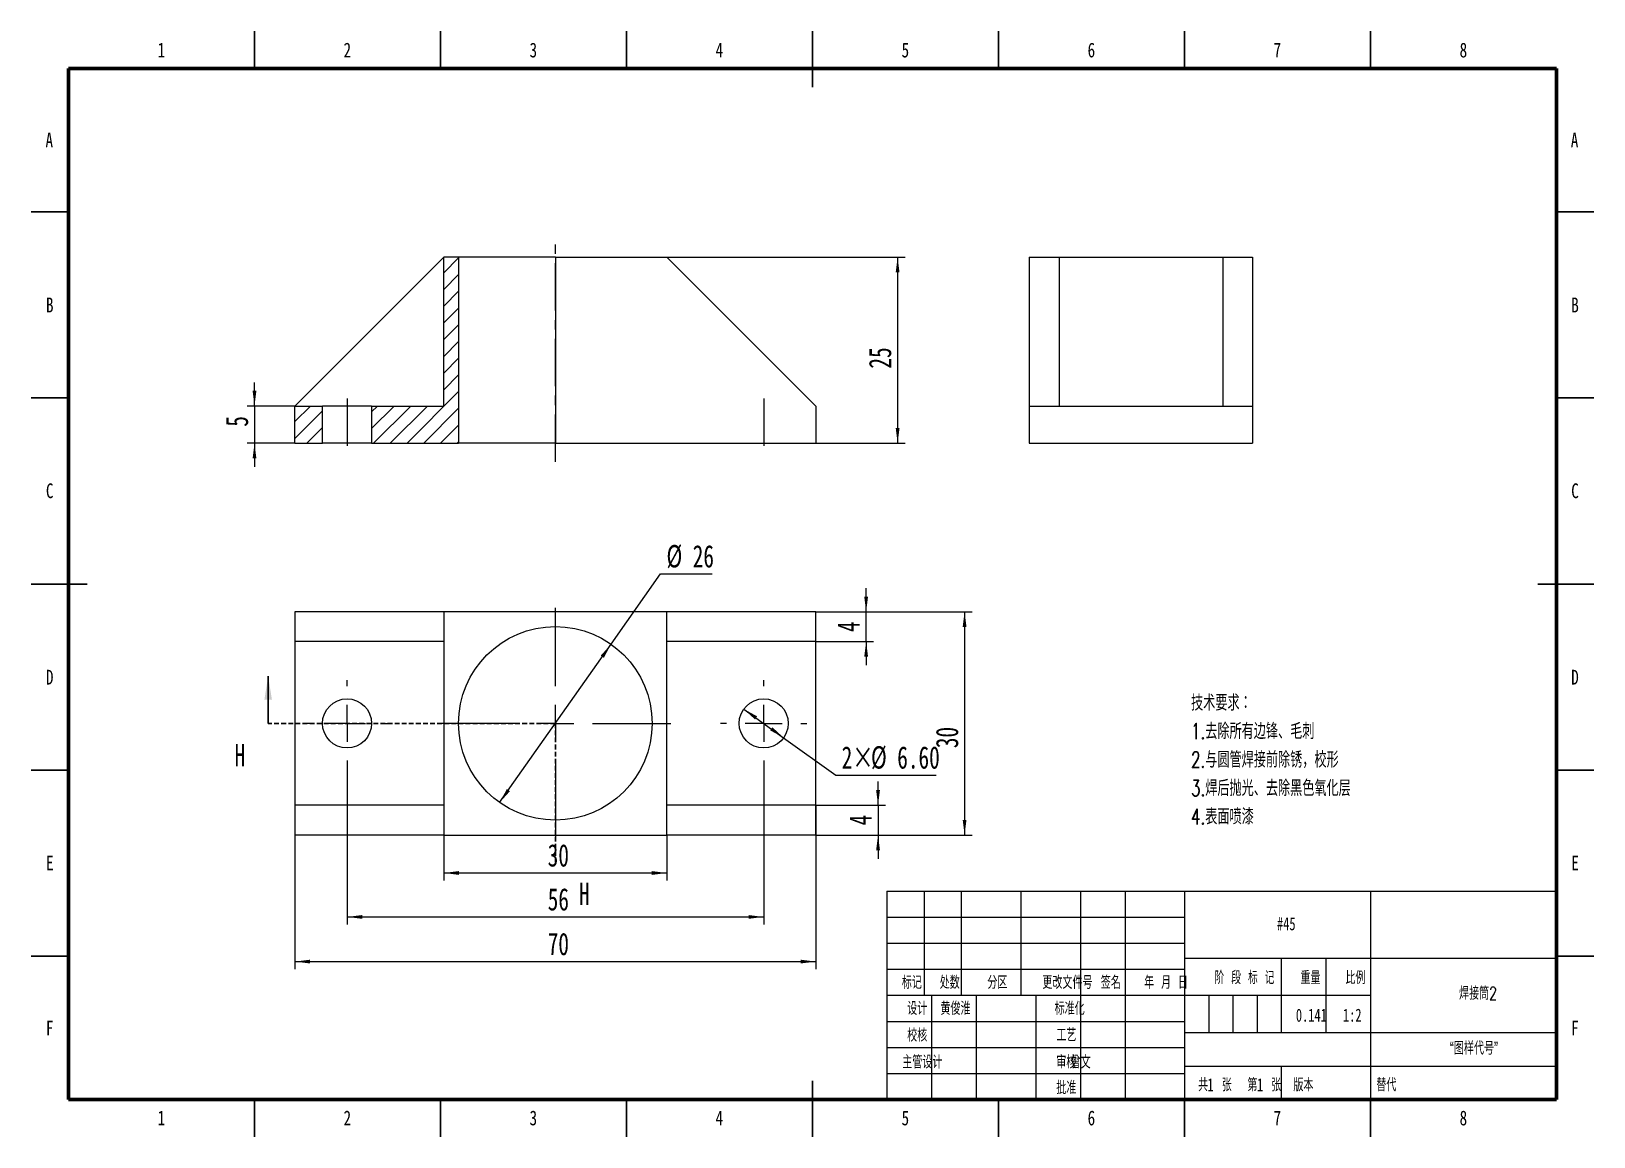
# Paper-space layout '焊接筒2' of a CAD drawing. Header units: millimetres. Extents: x 0 to 420, y 0 to 297.
import ezdxf

# ---------------------------------------------------------------- set-up
doc = ezdxf.new("R2010")
doc.units = ezdxf.units.MM
doc.linetypes.add('CENTERX2', pattern=[20.32, 12.7, -2.54, 2.54, -2.54])
doc.linetypes.add('HIDDEN', pattern=[1.905, 1.27, -0.635])
for name, color, linetype in [('10', 7, 'Continuous'), ('5', 7, 'Continuous'), ('SLD-0', 7, 'Continuous')]:
    doc.layers.add(name, color=color, linetype=linetype)
doc.styles.add('SLDTEXTSTYLE0', font='TXT', dxfattribs={"width": 0.7, "bigfont": 'bigfont'})
doc.styles.add('SLDTEXTSTYLE1', font='TXT', dxfattribs={"width": 0.62, "bigfont": 'bigfont'})
doc.styles.add('SLDTEXTSTYLE2', font='TXT', dxfattribs={"width": 0.614286, "bigfont": 'bigfont'})
doc.styles.add('SLDTEXTSTYLE3', font='TXT', dxfattribs={"width": 0.6, "bigfont": 'bigfont'})
doc.styles.add('SLDTEXTSTYLE4', font='TXT', dxfattribs={"width": 0.7})
doc.styles.add('SLDTEXTSTYLE5', font='TXT', dxfattribs={"width": 0.75})
doc.dimstyles.new('SLDDIMSTYLE16', dxfattribs={"dimtxt": 6, "dimasz": 4.08, "dimexe": 0, "dimexo": 0.0625, "dimgap": 1.5, "dimtad": 2, "dimlfac": 0.5, "dimrnd": 1e-09, "dimzin": 12, "dimdsep": 46, "dimtxsty": 'SLDTEXTSTYLE4', "dimsah": 1, "dimcen": 0, "dimadec": 0, "dimazin": 3, "dimtfac": 1, "dimtmove": 0, "dimatfit": 3, "dimfxl": 1, "dimfrac": 2, "dimtolj": 1, "dimtzin": 12, "dimarcsym": 0})
doc.dimstyles.new('SLDDIMSTYLE17', dxfattribs={"dimtxt": 6, "dimasz": 4.08, "dimexe": 0, "dimexo": 0.0625, "dimgap": 1.5, "dimtad": 2, "dimlfac": 0.5, "dimrnd": 1e-09, "dimzin": 4, "dimdsep": 46, "dimtxsty": 'SLDTEXTSTYLE4', "dimsah": 1, "dimcen": 0, "dimadec": 0, "dimazin": 1, "dimtfac": 1, "dimtmove": 0, "dimatfit": 3, "dimfxl": 1, "dimfrac": 2, "dimtolj": 1, "dimtzin": 12, "dimarcsym": 0})
doc.dimstyles.new('SLDDIMSTYLE6', dxfattribs={"dimtxt": 6, "dimasz": 4.08, "dimexe": 0, "dimexo": 0.0625, "dimgap": 1.5, "dimtad": 2, "dimlfac": 0.5, "dimrnd": 1e-09, "dimzin": 12, "dimdsep": 46, "dimtxsty": 'SLDTEXTSTYLE4', "dimsah": 1, "dimcen": 0.09, "dimadec": 0, "dimazin": 3, "dimtfac": 1, "dimtofl": 0, "dimtmove": 0, "dimatfit": 3, "dimfxl": 1, "dimfrac": 2, "dimtolj": 1, "dimtzin": 12, "dimarcsym": 0})
doc.dimstyles.new('SLDDIMSTYLE9', dxfattribs={"dimtxt": 6, "dimasz": 4.08, "dimexe": 0, "dimexo": 0.0625, "dimgap": 1.5, "dimtad": 2, "dimlfac": 0.5, "dimrnd": 1e-09, "dimzin": 12, "dimdsep": 46, "dimtxsty": 'SLDTEXTSTYLE4', "dimsah": 1, "dimcen": 0.09, "dimadec": 0, "dimazin": 3, "dimtfac": 1, "dimtmove": 0, "dimatfit": 0, "dimfxl": 1, "dimfrac": 2, "dimtolj": 1, "dimtzin": 12, "dimarcsym": 0})

# ---------------------------------------------------------------- blocks, each defined once
blk = doc.blocks.new('SW_NOTE_10')
at = {"layer": '10', "color": 0, "attachment_point": 1, "style": 'SLDTEXTSTYLE0'}
for s, insert, char_height in [('技术要求：', (0, 5.46), 4.233), ('1.去除所有边锋、毛刺', (0, -2.19), 4.2333), ('2.与圆管焊接前除锈，校形', (0, -9.83), 4.2333), ('3.焊后抛光、去除黑色氧化层', (0, -17.48), 4.2333), ('4.表面喷漆', (0, -25.12), 4.233)]:
    blk.add_mtext(s, dxfattribs=dict(at, insert=insert, char_height=char_height))
blk = doc.blocks.new('_D_42')
at = {"layer": '10'}
for p, q in [((191.52, 114.9), (202.24, 107.21)), ((202.24, 107.21), (216.25, 97.16)), ((216.25, 97.16), (243.28, 97.16))]:
    blk.add_line(p, q, dxfattribs=at)
for points in [[(191.52, 114.9), (194.54, 112.11), (195.13, 112.94)], [(202.24, 107.21), (199.23, 110), (198.63, 109.17)]]:
    blk.add_solid(points, dxfattribs=at)
at = {"layer": '10', "char_height": 6, "attachment_point": 1, "style": 'SLDTEXTSTYLE4'}
for s, insert in [('%%c', (225.72, 104.92)), ('2×', (217.84, 104.9)), ('6.60', (232.78, 104.9))]:
    blk.add_mtext(s, dxfattribs=dict(at, insert=insert))
blk = doc.blocks.new('_D_43')
at = {"layer": '10'}
for p, q in [((70.88, 89.05), (70.88, 45.05)), ((210.88, 89.05), (210.88, 45.05)), ((70.88, 47.05), (210.88, 47.05))]:
    blk.add_line(p, q, dxfattribs=at)
for points in [[(70.88, 47.05), (74.96, 46.55), (74.96, 47.56)], [(210.88, 47.05), (206.8, 47.56), (206.8, 46.55)]]:
    blk.add_solid(points, dxfattribs=at)
at = {"layer": '10', "insert": (138.82, 54.79), "char_height": 6, "attachment_point": 1, "style": 'SLDTEXTSTYLE4'}
blk.add_mtext('70', dxfattribs=at)
blk = doc.blocks.new('_D_44')
at = {"layer": '10'}
for p, q in [((155.85, 132.31), (169.16, 151.21)), ((169.16, 151.21), (183.06, 151.21)), ((125.91, 89.8), (155.85, 132.31))]:
    blk.add_line(p, q, dxfattribs=at)
for points in [[(155.85, 132.31), (153.09, 129.27), (153.92, 128.68)], [(125.91, 89.8), (128.68, 92.84), (127.85, 93.42)]]:
    blk.add_solid(points, dxfattribs=at)
at = {"layer": '10', "char_height": 6, "attachment_point": 1, "style": 'SLDTEXTSTYLE4'}
for s, insert in [('%%c', (170.75, 158.97)), ('26', (177.8, 158.95))]:
    blk.add_mtext(s, dxfattribs=dict(at, insert=insert))
blk = doc.blocks.new('_D_45')
at = {"layer": '10'}
for p, q in [((84.88, 99.45), (84.88, 57.05)), ((196.88, 99.45), (196.88, 57.05)), ((84.88, 59.05), (196.88, 59.05))]:
    blk.add_line(p, q, dxfattribs=at)
for points in [[(84.88, 59.05), (88.96, 58.55), (88.96, 59.56)], [(196.88, 59.05), (192.8, 59.56), (192.8, 58.55)]]:
    blk.add_solid(points, dxfattribs=at)
at = {"layer": '10', "insert": (138.82, 66.79), "char_height": 6, "attachment_point": 1, "style": 'SLDTEXTSTYLE4'}
blk.add_mtext('56', dxfattribs=at)
blk = doc.blocks.new('_D_46')
at = {"layer": '10'}
for p, q in [((224.42, 141.05), (224.42, 147.4)), ((210.88, 141.05), (226.42, 141.05)), ((224.42, 133.05), (224.42, 141.05)), ((210.88, 133.05), (226.42, 133.05)), ((224.42, 133.05), (224.42, 126.7))]:
    blk.add_line(p, q, dxfattribs=at)
for points in [[(224.42, 141.05), (224.93, 145.13), (223.91, 145.13)], [(224.42, 133.05), (223.91, 128.97), (224.93, 128.97)]]:
    blk.add_solid(points, dxfattribs=at)
at = {"layer": '10', "insert": (216.69, 135.6), "char_height": 6, "attachment_point": 1, "rotation": 90, "style": 'SLDTEXTSTYLE4'}
blk.add_mtext('4', dxfattribs=at)
blk = doc.blocks.new('_D_47')
at = {"layer": '10'}
for p, q in [((210.88, 141.05), (252.88, 141.05)), ((250.88, 141.05), (250.88, 81.05)), ((210.88, 81.05), (252.88, 81.05))]:
    blk.add_line(p, q, dxfattribs=at)
for points in [[(250.88, 141.05), (250.37, 136.97), (251.39, 136.97)], [(250.88, 81.05), (251.39, 85.13), (250.37, 85.13)]]:
    blk.add_solid(points, dxfattribs=at)
at = {"layer": '10', "insert": (243.15, 104.39), "char_height": 6, "attachment_point": 1, "rotation": 90, "style": 'SLDTEXTSTYLE4'}
blk.add_mtext('30', dxfattribs=at)
blk = doc.blocks.new('_D_48')
at = {"layer": '10'}
for p, q in [((227.62, 89.05), (227.62, 95.4)), ((210.88, 89.05), (229.62, 89.05)), ((227.62, 89.05), (227.62, 81.05)), ((210.88, 81.05), (229.62, 81.05)), ((227.62, 81.05), (227.62, 74.7))]:
    blk.add_line(p, q, dxfattribs=at)
for points in [[(227.62, 89.05), (228.13, 93.13), (227.11, 93.13)], [(227.62, 81.05), (227.11, 76.97), (228.13, 76.97)]]:
    blk.add_solid(points, dxfattribs=at)
at = {"layer": '10', "insert": (219.89, 83.64), "char_height": 6, "attachment_point": 1, "rotation": 90, "style": 'SLDTEXTSTYLE4'}
blk.add_mtext('4', dxfattribs=at)
blk = doc.blocks.new('_D_49')
at = {"layer": '10'}
for p, q in [((110.88, 81.05), (110.88, 68.86)), ((170.88, 81.05), (170.88, 68.86)), ((110.88, 70.86), (170.88, 70.86))]:
    blk.add_line(p, q, dxfattribs=at)
for points in [[(110.88, 70.86), (114.96, 70.35), (114.96, 71.37)], [(170.88, 70.86), (166.8, 71.37), (166.8, 70.35)]]:
    blk.add_solid(points, dxfattribs=at)
at = {"layer": '10', "insert": (138.82, 78.6), "char_height": 6, "attachment_point": 1, "style": 'SLDTEXTSTYLE4'}
blk.add_mtext('30', dxfattribs=at)
blk = doc.blocks.new('SW_CENTERMARKSYMBOL_14')
at = {"layer": '10', "color": 0}
for p, q in [((0, 10), (0, 11.6)), ((0, 0), (0, 5)), ((-10, 0), (-11.6, 0)), ((0, 0), (-5, 0)), ((0, 0), (0, -5)), ((0, 0), (5, 0)), ((10, 0), (11.6, 0)), ((0, -10), (0, -11.6))]:
    blk.add_line(p, q, dxfattribs=at)
blk = doc.blocks.new('SW_CENTERMARKSYMBOL_15')
at = {"layer": '10', "color": 0}
for p, q in [((0, 10), (0, 11.6)), ((0, 0), (0, 5)), ((-10, 0), (-11.6, 0)), ((0, 0), (-5, 0)), ((0, 0), (0, -5)), ((0, 0), (5, 0)), ((10, 0), (11.6, 0)), ((0, -10), (0, -11.6))]:
    blk.add_line(p, q, dxfattribs=at)
blk = doc.blocks.new('SW_CENTERMARKSYMBOL_16')
at = {"layer": '10', "color": 0}
for p, q in [((0, 10), (0, 31)), ((0, 0), (0, 5)), ((-10, 0), (-31, 0)), ((0, 0), (-5, 0)), ((0, 0), (0, -5)), ((0, 0), (5, 0)), ((10, 0), (31, 0)), ((0, -10), (0, -31))]:
    blk.add_line(p, q, dxfattribs=at)
blk = doc.blocks.new('_D_50')
at = {"layer": '10'}
for p, q in [((170.88, 236.32), (234.88, 236.32)), ((232.88, 236.32), (232.88, 186.32)), ((210.88, 186.32), (234.88, 186.32))]:
    blk.add_line(p, q, dxfattribs=at)
for points in [[(232.88, 236.32), (232.37, 232.24), (233.39, 232.24)], [(232.88, 186.32), (233.39, 190.4), (232.37, 190.4)]]:
    blk.add_solid(points, dxfattribs=at)
at = {"layer": '10', "insert": (225.15, 206.37), "char_height": 6, "attachment_point": 1, "rotation": 90, "style": 'SLDTEXTSTYLE4'}
blk.add_mtext('25', dxfattribs=at)
blk = doc.blocks.new('_D_51')
at = {"layer": '10'}
for p, q in [((60.01, 196.32), (60.01, 202.67)), ((70.88, 196.32), (58.01, 196.32)), ((60.01, 196.32), (60.01, 186.32)), ((70.88, 186.32), (58.01, 186.32)), ((60.01, 186.32), (60.01, 179.97))]:
    blk.add_line(p, q, dxfattribs=at)
for points in [[(60.01, 196.32), (60.52, 200.4), (59.5, 200.4)], [(60.01, 186.32), (59.5, 182.24), (60.52, 182.24)]]:
    blk.add_solid(points, dxfattribs=at)
at = {"layer": '10', "insert": (52.28, 190.76), "char_height": 6, "attachment_point": 1, "rotation": 90, "style": 'SLDTEXTSTYLE4'}
blk.add_mtext('5', dxfattribs=at)

psp = doc.layouts.new('焊接筒2')

# ---------------------------------------------------------------- hatches: boundary and pattern name
at = {"linetype": 'Continuous', "lineweight": 0}
h = psp.add_hatch(dxfattribs=at)
h.set_pattern_fill('ANSI31', angle=3e-322, style=0)
h.paths.add_polyline_path([(110.882, 196.319), (91.482, 196.319), (91.482, 186.319), (114.882, 186.319), (114.882, 236.319), (110.882, 236.319)], flags=0)
h = psp.add_hatch(dxfattribs=at)
h.set_pattern_fill('ANSI31', angle=3e-322, style=0)
h.paths.add_polyline_path([(70.882, 196.319), (70.882, 186.319), (78.282, 186.319), (78.282, 196.319)], flags=0)

# ---------------------------------------------------------------- linework, layer by layer
at = {"color": 7, "linetype": 'Continuous', "lineweight": 30}
for p, q in [((60, 287), (60, 297)), ((110, 287), (110, 297)), ((160, 287), (160, 297)), ((210, 297), (210, 282)), ((210, 287), (210, 297)), ((260, 287), (260, 297)), ((310, 287), (310, 297)), ((360, 287), (360, 297)), ((10, 248.5), (0, 248.5)), ((410, 248.5), (420, 248.5)), ((10, 198.5), (0, 198.5)), ((410, 198.5), (420, 198.5)), ((0, 148.5), (15, 148.5)), ((10, 148.5), (0, 148.5)), ((420, 148.5), (405, 148.5)), ((410, 148.5), (420, 148.5)), ((63.682, 111.054), (63.682, 123.754)), ((10, 98.5), (0, 98.5)), ((410, 98.5), (420, 98.5)), ((10, 48.5), (0, 48.5)), ((410, 48.5), (420, 48.5)), ((210, 0), (210, 15)), ((60, 10), (60, 0)), ((110, 10), (110, 0)), ((160, 10), (160, 0)), ((210, 10), (210, 0)), ((260, 10), (260, 0)), ((310, 10), (310, 0)), ((360, 10), (360, 0))]:
    psp.add_line(p, q, dxfattribs=at)
at = {"color": 7, "linetype": 'Continuous', "lineweight": 60}
for p, q in [((10, 10), (10, 287)), ((10, 287), (410, 287)), ((410, 287), (410, 10)), ((410, 10), (10, 10))]:
    psp.add_line(p, q, dxfattribs=at)
at = {"color": 7, "linetype": 'Continuous', "lineweight": 15}
for p, q in [((110.882, 236.319), (70.882, 196.319)), ((110.882, 196.319), (110.882, 236.319)), ((114.882, 236.319), (110.882, 236.319)), ((114.882, 236.319), (114.882, 186.319)), ((140.882, 236.319), (114.882, 236.319)), ((140.882, 236.319), (140.882, 186.319)), ((140.882, 236.319), (170.882, 236.319)), ((210.882, 196.319), (170.882, 236.319)), ((268.267, 236.319), (276.267, 236.319)), ((268.267, 236.319), (268.267, 196.319)), ((276.267, 236.319), (276.267, 196.319)), ((276.267, 236.319), (320.267, 236.319)), ((320.267, 236.319), (328.267, 236.319)), ((320.267, 236.319), (320.267, 196.319)), ((328.267, 236.319), (328.267, 196.319)), ((70.882, 196.319), (78.282, 196.319)), ((70.882, 186.319), (70.882, 196.319)), ((78.282, 186.319), (78.282, 196.319)), ((91.482, 196.319), (78.282, 196.319)), ((91.482, 196.319), (91.482, 186.319)), ((91.482, 196.319), (110.882, 196.319)), ((210.882, 196.319), (210.882, 186.319)), ((268.267, 196.319), (268.267, 186.319)), ((268.267, 196.319), (276.267, 196.319)), ((276.267, 196.319), (320.267, 196.319)), ((320.267, 196.319), (328.267, 196.319)), ((328.267, 196.319), (328.267, 186.319)), ((70.882, 186.319), (78.282, 186.319)), ((91.482, 186.319), (78.282, 186.319)), ((91.482, 186.319), (114.882, 186.319)), ((140.882, 186.319), (114.882, 186.319)), ((140.882, 186.319), (210.882, 186.319)), ((268.267, 186.319), (328.267, 186.319)), ((70.882, 141.054), (70.882, 133.054)), ((110.882, 141.054), (70.882, 141.054)), ((110.882, 141.054), (110.882, 133.054)), ((170.882, 141.054), (110.882, 141.054)), ((170.882, 133.054), (170.882, 141.054)), ((210.882, 141.054), (170.882, 141.054)), ((210.882, 133.054), (210.882, 141.054)), ((110.882, 133.054), (70.882, 133.054)), ((70.882, 133.054), (70.882, 89.054)), ((110.882, 133.054), (110.882, 89.054)), ((210.882, 133.054), (170.882, 133.054)), ((170.882, 89.054), (170.882, 133.054)), ((210.882, 89.054), (210.882, 133.054)), ((70.882, 89.054), (70.882, 81.054)), ((110.882, 89.054), (70.882, 89.054)), ((110.882, 89.054), (110.882, 81.054)), ((170.882, 81.054), (170.882, 89.054)), ((210.882, 89.054), (170.882, 89.054)), ((210.882, 81.054), (210.882, 89.054)), ((110.882, 81.054), (70.882, 81.054)), ((110.882, 81.054), (170.882, 81.054)), ((210.882, 81.054), (170.882, 81.054))]:
    psp.add_line(p, q, dxfattribs=at)
at = {"color": 7, "linetype": 'HIDDEN', "lineweight": 30}
for q in [(63.682, 111.054), (140.882, 73.854)]:
    psp.add_line((140.882, 111.054), q, dxfattribs=at)
at = {"color": 7, "linetype": 'Continuous', "lineweight": 15}
for centre, radius in [((140.882, 111.054), 26), ((84.882, 111.054), 6.6), ((196.882, 111.054), 6.6)]:
    psp.add_circle(centre, radius, dxfattribs=at)
at = {"color": 7, "linetype": 'Continuous', "lineweight": 30}
psp.add_solid([(63.682, 123.754), (62.666, 117.404), (64.698, 117.404)], dxfattribs=at)
at = {"layer": '10', "linetype": 'CENTERX2'}
psp.add_line((140.882, 181.319), (140.882, 241.319), dxfattribs=at)
at = {"layer": '10', "linetype": 'CENTERX2', "lineweight": 0}
for p, q in [((84.882, 198.319), (84.882, 184.319)), ((196.882, 198.319), (196.882, 184.319))]:
    psp.add_line(p, q, dxfattribs=at)
at = {"layer": '10', "color": 7, "lineweight": 15}
for p, q in [((240, 66), (240, 38)), ((250, 66), (250, 38)), ((266, 66), (266, 38)), ((282, 66), (282, 10)), ((294, 66), (294, 10)), ((310, 66), (310, 10)), ((360, 66), (360, 38)), ((310, 48), (410, 48)), ((335.986, 48), (335.986, 28)), ((348, 48), (348, 28)), ((230, 45), (310, 45)), ((230, 38), (360, 38)), ((242, 38), (242, 10)), ((254, 38), (254, 10)), ((270, 38), (270, 10)), ((360, 38), (360, 10)), ((230, 31), (310, 31)), ((310, 28), (410, 28)), ((230, 24), (310, 24)), ((230, 17), (310, 17)), ((310, 19), (410, 19))]:
    psp.add_line(p, q, dxfattribs=at)
at = {"layer": '10', "color": 7}
for p, q in [((230, 59), (310, 59)), ((230, 52), (310, 52))]:
    psp.add_line(p, q, dxfattribs=at)
at = {"layer": '5', "color": 7, "lineweight": 15}
for q in [(410, 66), (230, 10)]:
    psp.add_line((230, 66), q, dxfattribs=at)
at = {"layer": 'SLD-0'}
for p, q in [((316.5, 38), (316.5, 28)), ((323, 38), (323, 28)), ((329.5, 38), (329.5, 28))]:
    psp.add_line(p, q, dxfattribs=at)
at = {"layer": 'SLD-0', "lineweight": 15}
psp.add_line((335.986, 19), (335.986, 10), dxfattribs=at)

# ---------------------------------------------------------------- block references
at = {"layer": '10'}
for name, p in [('SW_CENTERMARKSYMBOL_16', (140.882, 111.054)), ('SW_CENTERMARKSYMBOL_14', (84.882, 111.054)), ('SW_CENTERMARKSYMBOL_15', (196.882, 111.054)), ('SW_NOTE_10', (311.763, 113.253))]:
    psp.add_blockref(name, p, dxfattribs=at)

# ---------------------------------------------------------------- texts
at = {"color": 7, "linetype": 'Continuous', "lineweight": 0, "char_height": 3.969, "attachment_point": 2, "style": 'SLDTEXTSTYLE5'}
for s, insert in [('1', (34.96, 293.944)), ('2', (84.96, 293.944)), ('3', (134.96, 293.944)), ('4', (184.96, 293.944)), ('5', (234.96, 293.944)), ('6', (284.96, 293.944)), ('7', (334.96, 293.944)), ('8', (384.96, 293.944)), ('A', (4.84, 269.781)), ('A', (414.84, 269.781)), ('B', (4.971, 225.444)), ('B', (414.971, 225.444)), ('C', (4.959, 175.531)), ('C', (414.959, 175.531)), ('D', (4.953, 125.444)), ('D', (414.953, 125.444)), ('E', (5.008, 75.531)), ('E', (415.008, 75.531)), ('F', (4.958, 31.194)), ('F', (414.958, 31.194)), ('1', (34.96, 7.031)), ('2', (84.96, 7.031)), ('3', (134.96, 7.031)), ('4', (184.96, 7.031)), ('5', (234.96, 7.031)), ('6', (284.96, 7.031)), ('7', (334.96, 7.031)), ('8', (384.96, 7.031))]:
    psp.add_mtext(s, dxfattribs=dict(at, insert=insert))
at = {"color": 7, "linetype": 'Continuous', "char_height": 6, "attachment_point": 1, "style": 'SLDTEXTSTYLE4'}
for insert in [(54.657, 105.487), (147.232, 68.287)]:
    psp.add_mtext('H', dxfattribs=dict(at, insert=insert))
at = {"layer": '10', "char_height": 3.5}
for s, insert, attachment_point, style in [('#45', (337.343, 58.981), 2, 'SLDTEXTSTYLE4'), ('标记', (236.711, 43.217), 2, 'SLDTEXTSTYLE0'), ('处数', (246.886, 43.217), 2, 'SLDTEXTSTYLE0'), ('分区', (259.683, 43.217), 2, 'SLDTEXTSTYLE0'), ('更改文件号', (278.529, 43.217), 2, 'SLDTEXTSTYLE0'), ('签名', (290.187, 43.217), 2, 'SLDTEXTSTYLE0'), ('年 月 日', (305.041, 43.217), 2, 'SLDTEXTSTYLE1'), ('阶 段 标 记', (326.125, 44.494), 2, 'SLDTEXTSTYLE2'), ('重量', (343.85, 44.494), 2, 'SLDTEXTSTYLE0'), ('比例', (355.942, 44.494), 2, 'SLDTEXTSTYLE0'), ('焊接筒2', (388.888, 40.291), 2, 'SLDTEXTSTYLE0'), ('设计', (238.15, 36.234), 2, 'SLDTEXTSTYLE0'), ('黄俊淮', (244.391, 36.234), 1, 'SLDTEXTSTYLE0'), ('标准化', (279.121, 36.234), 2, 'SLDTEXTSTYLE0'), ('0.141', (344.093, 34.405), 2, 'SLDTEXTSTYLE4'), ('1:2', (355.084, 34.405), 2, 'SLDTEXTSTYLE4'), ('校核', (238.149, 29.056), 2, 'SLDTEXTSTYLE0'), ('工艺', (278.235, 29.099), 2, 'SLDTEXTSTYLE0'), ('“图样代号”', (387.799, 25.55), 2, 'SLDTEXTSTYLE0'), ('主管设计', (239.531, 21.83), 2, 'SLDTEXTSTYLE0'), ('审核', (278.234, 21.83), 2, 'SLDTEXTSTYLE0'), ('曾文', (279.39, 21.83), 1, 'SLDTEXTSTYLE0'), ('批准', (278.217, 14.941), 2, 'SLDTEXTSTYLE0'), ('共  张', (318.178, 15.701), 2, 'SLDTEXTSTYLE3'), ('1', (316.142, 15.701), 1, 'SLDTEXTSTYLE4'), ('第  张', (331.442, 15.701), 2, 'SLDTEXTSTYLE3'), ('1', (329.479, 15.701), 1, 'SLDTEXTSTYLE4'), ('版本', (341.961, 15.701), 2, 'SLDTEXTSTYLE0')]:
    psp.add_mtext(s, dxfattribs=dict(at, insert=insert, attachment_point=attachment_point, style=style))
at = {"layer": 'SLD-0', "insert": (361.561, 15.701), "char_height": 3.5, "attachment_point": 1, "style": 'SLDTEXTSTYLE0'}
psp.add_mtext('替代', dxfattribs=at)

# ---------------------------------------------------------------- dimensions: what is measured, and where the dimension line sits
at = {"layer": '10'}
for base, p1, p2, angle, dimstyle, picture, middle in [((232.882, 186.319), (170.882, 236.319), (210.882, 186.319), 90, 'SLDDIMSTYLE6', '_D_50', (232.882, 209.006)), ((60.01, 186.319), (70.882, 196.319), (70.882, 186.319), 90, 'SLDDIMSTYLE9', '_D_51', (60.01, 192.076)), ((224.42, 141.054), (210.882, 133.054), (210.882, 141.054), 90, 'SLDDIMSTYLE9', '_D_46', (224.42, 136.914)), ((250.882, 81.054), (210.882, 141.054), (210.882, 81.054), 90, 'SLDDIMSTYLE6', '_D_47', (250.882, 107.024)), ((227.623, 81.054), (210.882, 89.054), (210.882, 81.054), 90, 'SLDDIMSTYLE9', '_D_48', (227.623, 84.961)), ((210.882, 47.054), (70.882, 89.054), (210.882, 89.054), 0, 'SLDDIMSTYLE6', '_D_43', (141.454, 47.054))]:
    dim = psp.add_linear_dim(base=base, p1=p1, p2=p2, angle=angle, dimstyle=dimstyle, dxfattribs=at)
    dim.commit()
    dim.dimension.update_dxf_attribs({"geometry": picture, "text_midpoint": middle, "dimtype": 160})
dim = psp.add_diameter_dim_2p(p1=(155.851, 132.312), p2=(125.913, 89.795), dimstyle='SLDDIMSTYLE16', dxfattribs=at)
dim.commit()
dim.dimension.update_dxf_attribs({"geometry": '_D_44', "text_midpoint": (176.904, 155.96), "dimtype": 163})
dim = psp.add_diameter_dim_2p(p1=(202.245, 107.207), p2=(191.519, 114.9), text='2×<>', dimstyle='SLDDIMSTYLE17', dxfattribs=at)
dim.commit()
dim.dimension.update_dxf_attribs({"geometry": '_D_42', "text_midpoint": (230.561, 101.907), "dimtype": 163})
for base, p1, p2, picture, middle in [((196.882, 59.054), (84.882, 99.454), (196.882, 99.454), '_D_45', (141.454, 59.054)), ((170.882, 70.862), (110.882, 81.054), (170.882, 81.054), '_D_49', (141.454, 70.862))]:
    dim = psp.add_linear_dim(base=base, p1=p1, p2=p2, dimstyle='SLDDIMSTYLE6', dxfattribs=at)
    dim.commit()
    dim.dimension.update_dxf_attribs({"geometry": picture, "text_midpoint": middle, "dimtype": 160})

doc.saveas('drawing.dxf')
